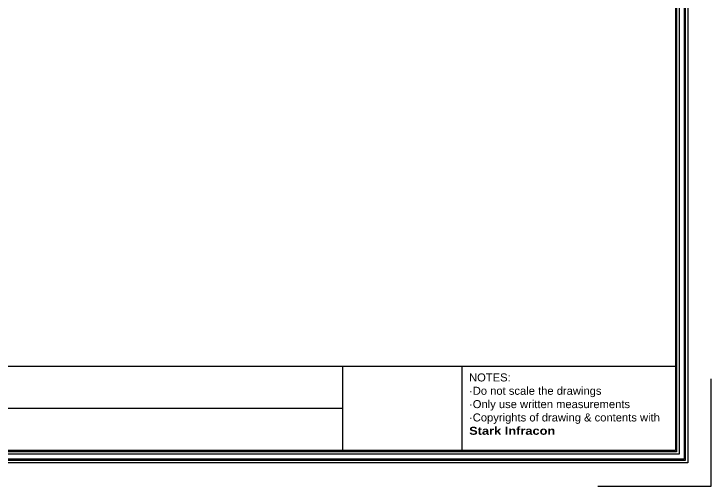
# Model space of a CAD drawing. Header units: inches. Extents: x 245639 to 247372, y 696379 to 697686.
# Drawn here: x 246710 to 247372, y 696379 to 696827 of the extents above; entities that cross this region are included whole.
import ezdxf

# ---------------------------------------------------------------- set-up
doc = ezdxf.new("R2010")
doc.units = ezdxf.units.IN
doc.layers.add('NAMEPLATE', color=7, linetype='Continuous', lineweight=25)
doc.styles.get("Standard").update_dxf_attribs({"font": 'arial.ttf'})

msp = doc.modelspace()

# ---------------------------------------------------------------- linework, layer by layer
at = {"layer": 'NAMEPLATE', "transparency": 33554687}
for p, q in [((245672.65, 696492.42, 0), (247337.93, 696492.42, 0)), ((247022.3, 696412.4, 0), (247022.3, 696492.42, 0)), ((247135.04, 696492.42, 0), (247135.04, 696412.4, 0)), ((247022.3, 696452.41, 0), (246276.16, 696452.41, 0))]:
    msp.add_line(p, q, dxfattribs=at)
at = {"layer": 'NAMEPLATE', "ltscale": 0.2, "transparency": 33554687, "elevation": 0}
for points in [[(247349.5, 697663.66), (247349.5, 696400.83), (245661.07, 696400.83), (245661.07, 697663.66)], [(247341.28, 697655.44), (247341.28, 696409.05), (245669.29, 696409.05), (245669.29, 697655.44)]]:
    msp.add_lwpolyline(points, close=True, dxfattribs=at)
at = {"layer": 'NAMEPLATE', "color": 253, "ltscale": 0.2, "transparency": 33554687, "elevation": 0}
for points in [[(247347.26, 697661.42), (247347.26, 696403.07), (245663.31, 696403.07), (245663.31, 697661.42)], [(247346.15, 697660.3), (247346.15, 696404.18), (245664.43, 696404.18), (245664.43, 697660.3)], [(247339.04, 697653.2), (247339.04, 696411.29), (245671.53, 696411.29), (245671.53, 697653.2)], [(247337.93, 697652.08), (247337.93, 696412.4), (245672.65, 696412.4), (245672.65, 697652.08)]]:
    msp.add_lwpolyline(points, close=True, dxfattribs=at)
at = {"layer": 'NAMEPLATE', "ltscale": 0.2, "transparency": 33554687, "elevation": 0}
msp.add_lwpolyline([(247264.19, 696378.65), (247371.68, 696378.65), (247371.68, 696480.54)], dxfattribs=at)

# ---------------------------------------------------------------- texts
at = {"layer": 'NAMEPLATE', "ltscale": 0.2, "transparency": 33554687, "insert": (247141.99, 696485.62, 0), "char_height": 7.6, "attachment_point": 1}
msp.add_mtext_dynamic_manual_height_columns('{\\fArial CE|b0|i0|c0|p34;NOTES: \\P\\pi-0.1102,l0.1102,t0.1102;·Do not scale the drawings\\P·Only use written measurements\\P·Copyrights of drawing & contents with \\fArial Black|b1|i0|c0|p34;Stark Infracon}', width=186.2932, gutter_width=0.656, heights=[-58.92], dxfattribs=at)

doc.saveas('drawing.dxf')
